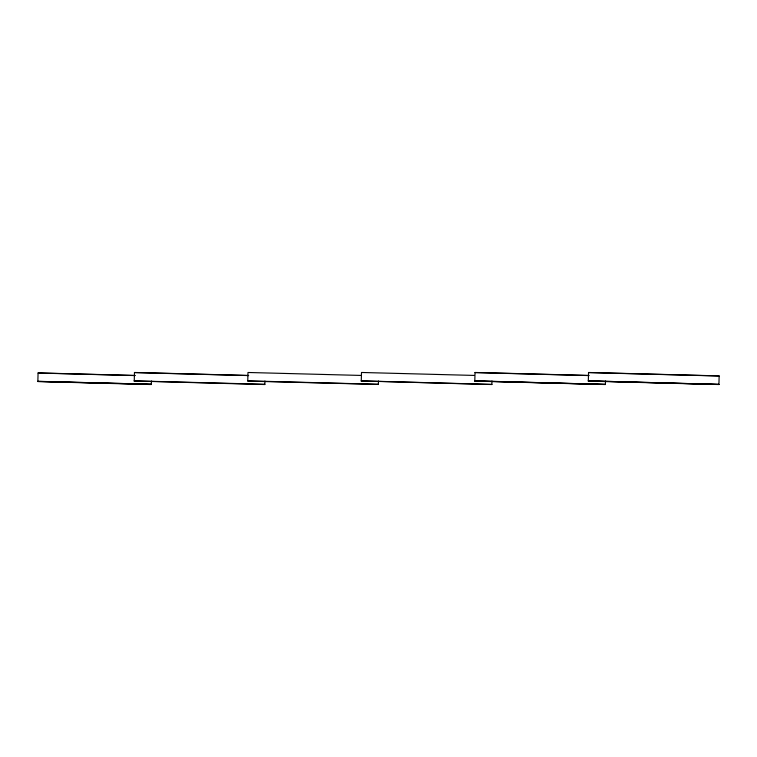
<?xml version="1.0" encoding="UTF-8"?>
<svg xmlns="http://www.w3.org/2000/svg" width="757" height="757" viewBox="0 0 757 757"><rect width="100%" height="100%" fill="white"/><g stroke="black" fill="none" stroke-linecap="round" stroke-linejoin="round"><path stroke-width="1.14" d="M134.244 381.102L134.472 372.472L248.599 375.472M151.419 381.026L151.334 384.528L37.85 381.547L38.077 372.927L135.011 375.463M264.941 381.026L264.846 384.528L134.244 380.998M361.278 381.102L361.505 372.472L474.459 375.434M378.368 384.528L378.462 381.026M491.974 381.026L491.889 384.528L361.278 380.97M605.496 381.026L605.401 384.528L474.8 381.102L475.027 372.472L587.981 375.434M491.889 384.414L361.288 380.875M588.539 372.586L719.15 376.002M475.018 372.586L589.154 375.576M360.947 375.434L247.984 372.482L247.757 381.102L378.368 384.414M474.8 380.875L605.411 384.414L474.8 380.97M134.462 372.586L248.599 375.576M38.077 373.031L135.001 375.567M247.766 380.875L378.377 384.291M134.244 380.875L264.855 384.291M37.859 381.32L151.334 384.282L37.85 381.414M588.539 372.472L588.321 381.102L718.923 384.528L719.15 375.898L588.539 372.482M588.321 380.875L718.923 384.414L588.321 380.875"/></g></svg>
